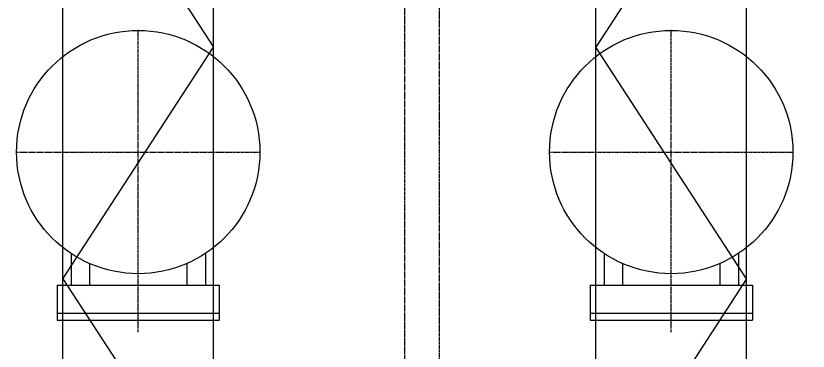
# Model space of a CAD drawing. Header units: millimetres. Extents: x -50460 to 50460, y -35640 to 35640.
# Drawn here: x 38493 to 41912, y 22505 to 23952 of the extents above; entities that cross this region are included whole.
import ezdxf

# ---------------------------------------------------------------- set-up
doc = ezdxf.new("R2010")
doc.units = ezdxf.units.MM
doc.linetypes.add('点画线', pattern=[18, 12, -2, 2, -2])
doc.layers.get('0').update_dxf_attribs({"lineweight": 35})
for name, color, linetype, lineweight in [('EB0', 7, 'Continuous', 15), ('中心线层', 1, '点画线', 18), ('尺寸线层', 4, 'Continuous', 18), ('细实线层', 3, 'Continuous', 18)]:
    doc.layers.add(name, color=color, linetype=linetype, lineweight=lineweight)
doc.styles.get("Standard").update_dxf_attribs({"font": ''})
doc.styles.get('Standard').set_extended_font_data('宋体')
doc.dimstyles.new('AM_DEMATIC$0', dxfattribs={"dimscale": 120, "dimtxt": 3, "dimasz": 1.5, "dimexe": 1, "dimexo": 0, "dimgap": 1, "dimtad": 1, "dimdsep": 46, "dimtxsty": 'Standard', "dimblk": '_CAXARROW', "dimcen": 0, "dimdle": 3, "dimclrd": 256, "dimclre": 256, "dimclrt": 2, "dimadec": 0, "dimazin": 2, "dimtfac": 0.707107, "dimtdec": 3, "dimtmove": 0, "dimatfit": 3, "dimfxl": 1, "dimfrac": 2, "dimtolj": 1, "dimlwd": 18, "dimarcsym": 0})

# ---------------------------------------------------------------- blocks, each defined once
blk = doc.blocks.new('*X655')
at = {"layer": '中心线层', "linetype": '点画线', "lineweight": 18}
blk.add_line((0, 162.5), (0, 7150), dxfattribs=at)
blk = doc.blocks.new('*X694')
at = {"layer": 'EB0'}
for p, q in [((-580, -55.3), (-580, -192.7)), ((0, -55.3), (0, -192.7)), ((-500, -98.9), (-500, -192.7)), ((-80, -98.9), (-80, -192.7)), ((-640, -192.7), (-640, -342.7)), ((-640, -192.7), (60, -192.7)), ((60, -192.7), (60, -342.7)), ((-640, -312.7), (60, -312.7)), ((-640, -342.7), (60, -342.7))]:
    blk.add_line(p, q, dxfattribs=at)
at = {"layer": '中心线层', "linetype": '点画线', "lineweight": 18}
for p, q in [((-290, -395), (-290, 910.3)), ((-818, 382.3), (238, 382.3))]:
    blk.add_line(p, q, dxfattribs=at)
at = {"layer": '细实线层'}
blk.add_circle((-290, 382.3), 525, dxfattribs=at)
blk = doc.blocks.new('*X698')
at = {"layer": 'EB0'}
for p, q in [((-580, -55.3), (-580, -192.7)), ((0, -55.3), (0, -192.7)), ((-500, -98.9), (-500, -192.7)), ((-80, -98.9), (-80, -192.7)), ((-640, -192.7), (-640, -342.7)), ((-640, -192.7), (60, -192.7)), ((60, -192.7), (60, -342.7)), ((-640, -312.7), (60, -312.7)), ((-640, -342.7), (60, -342.7))]:
    blk.add_line(p, q, dxfattribs=at)
at = {"layer": '中心线层', "linetype": '点画线', "lineweight": 18}
for p, q in [((-290, -395), (-290, 910.3)), ((-818, 382.3), (238, 382.3))]:
    blk.add_line(p, q, dxfattribs=at)
at = {"layer": '细实线层'}
blk.add_circle((-290, 382.3), 525, dxfattribs=at)
blk = doc.blocks.new('*X706')
at = {"layer": '尺寸线层', "linetype": 'Continuous', "lineweight": 18, "transparency": 16777216}
for points in [[(44398.9, 27714.4), (44376.4, 27534.4), (44421.4, 27534.4)], [(44398.9, 20464.4), (44376.4, 20644.4), (44421.4, 20644.4)]]:
    blk.add_hatch(color=256, dxfattribs=at).paths.add_polyline_path(points, flags=0)
at = {"layer": '尺寸线层', "transparency": 16777216}
for p, q in [((41646.1, 27714.4), (44518.9, 27714.4)), ((43126.1, 20464.4), (44518.9, 20464.4))]:
    blk.add_line(p, q, dxfattribs=at)
at = {"layer": '尺寸线层', "linetype": 'Continuous', "lineweight": 18, "transparency": 16777216}
blk.add_line((44398.9, 20464.4), (44398.9, 27714.4), dxfattribs=at)
at = {"layer": '尺寸线层', "color": 2, "transparency": 16777216, "insert": (44098.9, 24102.4), "char_height": 360, "width": 1932, "attachment_point": 5, "rotation": 90, "line_spacing_factor": 1.37}
blk.add_mtext('7250', dxfattribs=at)
blk = doc.blocks.new('_CAXARROW')
blk.add_hatch(color=0).paths.add_polyline_path([(0, 0), (-1, 0.125), (-1, -0.125)], flags=0)

msp = doc.modelspace()

# ---------------------------------------------------------------- linework, layer by layer
at = {"layer": '中心线层', "linetype": '点画线', "lineweight": 18}
msp.add_line((40171.063, 20461.445), (40171.063, 27717.445), dxfattribs=at)
at = {"layer": '尺寸线层'}
for p, q in [((38696.063, 20464.445), (38696.063, 27714.445)), ((39346.063, 20464.445), (39346.063, 27714.445)), ((40996.063, 20464.445), (40996.063, 27714.445)), ((41646.063, 20464.445), (41646.063, 27714.445)), ((38696.063, 24817.493), (39346.063, 23817.493)), ((41646.063, 24817.493), (40996.063, 23817.493)), ((38696.063, 22817.493), (39346.063, 23817.493)), ((41646.063, 22817.493), (40996.063, 23817.493)), ((38696.063, 22817.493), (39346.063, 21817.493)), ((41646.063, 22817.493), (40996.063, 21817.493))]:
    msp.add_line(p, q, dxfattribs=at)

# ---------------------------------------------------------------- block references
for name, p in [('*X655', (40321.063, 20464.445)), ('*X694', (39311.063, 22982.136)), ('*X698', (41611.063, 22982.136))]:
    msp.add_blockref(name, p, dxfattribs=at)

# ---------------------------------------------------------------- dimensions: what is measured, and where the dimension line sits
dim = msp.add_linear_dim(base=(44398.879, 27714.445), p1=(43126.063, 20464.445), p2=(41646.063, 27714.445), angle=90, dimstyle='AM_DEMATIC$0', override={"dimsah": 1, "dimtfill": 1, "dimtzin": 8}, dxfattribs=at)
dim.commit()
dim.dimension.update_dxf_attribs({"geometry": '*X706', "text_midpoint": (44398.879, 24089.445)})

doc.saveas('drawing.dxf')
